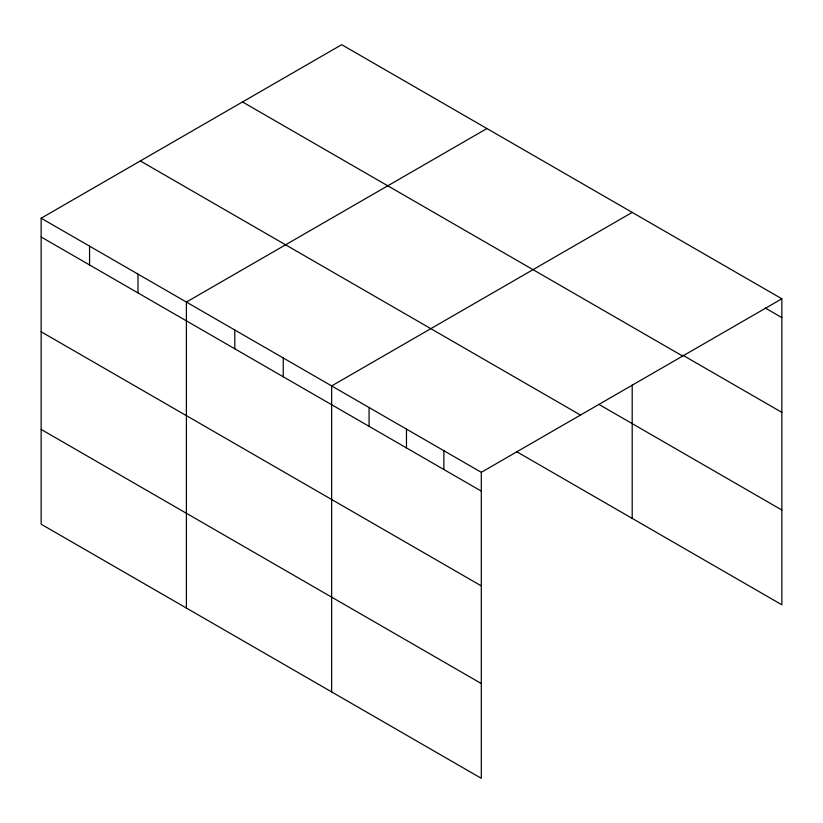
<?xml version="1.0" encoding="UTF-8"?>
<svg xmlns="http://www.w3.org/2000/svg" width="823" height="823" viewBox="0 0 823 823"><rect width="100%" height="100%" fill="white"/><g stroke="black" fill="none" stroke-linecap="round" stroke-linejoin="round"><path stroke-width="1.23" d="M481.301 585.894L481.301 472.32L41.15 218.208L41.15 524.2L481.301 778.311L481.301 585.894L41.15 331.782M516.659 451.683L781.85 604.792L781.85 298.8L341.699 44.689L41.15 218.208M486.949 128.542L186.399 302.062L186.399 608.053M632.198 212.406L331.648 385.925L331.648 691.917M481.301 472.32L781.85 298.8M765.349 308.069L781.85 317.596M682.812 355.197L781.85 412.374M242.518 101.949L682.668 356.061M599.185 404.556L781.85 510.023M140.332 160.948L580.482 415.059M41.15 237.003L481.301 491.125M41.15 429.421L481.301 683.543M632.198 385.071L632.198 518.397M443.885 450.726L443.885 469.522M406.469 429.122L406.469 447.918M369.064 407.529L369.064 426.324M283.235 357.974L283.235 376.769M234.812 330.023L234.812 348.818M137.986 274.11L137.986 292.906M89.563 246.159L89.563 264.955"/></g></svg>
